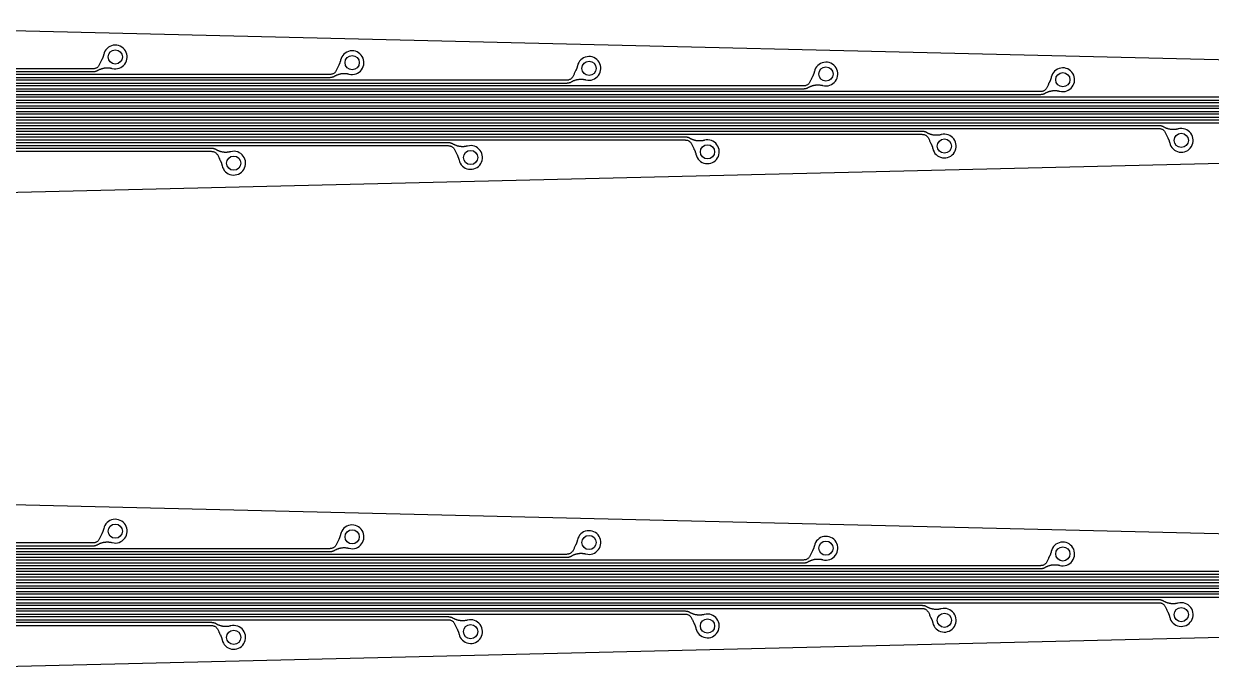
# Model space of a CAD drawing. Header units: millimetres. Extents: x 0 to 17.1, y 0 to 7.7.
# Drawn here: x 15.224 to 16.477, y 2.981 to 3.669 of the extents above; entities that cross this region are included whole.
import ezdxf

# ---------------------------------------------------------------- set-up
doc = ezdxf.new("R2010")
doc.units = ezdxf.units.MM
doc.header["$MEASUREMENT"] = 0
doc.layers.add('Insulation', color=112, linetype='Continuous')
doc.layers.add('Metal', color=52, linetype='Continuous')

msp = doc.modelspace()

# ---------------------------------------------------------------- linework, layer by layer
at = {"layer": 'Insulation'}
for points in [[(14.779, 3.481), (17.1018, 3.5368), (17.14, 3.575), (17.0987, 3.6163), (14.904, 3.669)], [(14.779, 2.981), (17.1018, 3.0368), (17.14, 3.075), (17.0987, 3.1163), (14.904, 3.169)]]:
    msp.add_lwpolyline(points, dxfattribs=at)
for centre in [(15.3205, 3.634), (15.5704, 3.628), (15.8204, 3.622), (16.0703, 3.616), (16.3202, 3.61), (16.1953, 3.54), (16.4452, 3.546), (15.6954, 3.528), (15.9453, 3.534), (15.4455, 3.522), (15.3205, 3.134), (15.5704, 3.128), (15.8204, 3.122), (16.0703, 3.116), (16.3202, 3.11), (16.1953, 3.04), (16.4452, 3.046), (15.6954, 3.028), (15.9453, 3.034), (15.4455, 3.022)]:
    msp.add_circle(centre, 0.0075, dxfattribs=at)
at = {"layer": 'Metal'}
for points in [[(14.887, 3.6185), (15.2955, 3.6185), (15.2959, 3.6185), (15.2963, 3.6185), (15.2967, 3.6185), (15.2971, 3.6185), (15.2975, 3.6185), (15.2979, 3.6186), (15.2983, 3.6186), (15.2987, 3.6186), (15.299, 3.6187), (15.2994, 3.6188), (15.2998, 3.6189), (15.3001, 3.619), (15.3005, 3.6191), (15.3008, 3.6192), (15.3012, 3.6194), (15.3015, 3.6195), (15.3018, 3.6197), (15.3022, 3.62), (15.3026, 3.6202), (15.303, 3.6204), (15.3034, 3.6206), (15.3038, 3.6208), (15.3043, 3.621), (15.3047, 3.6212), (15.3051, 3.6213), (15.3055, 3.6215), (15.306, 3.6216), (15.3064, 3.6218), (15.3069, 3.6219), (15.3073, 3.622), (15.3078, 3.6221), (15.3082, 3.6222), (15.3087, 3.6223), (15.3091, 3.6224), (15.3096, 3.6224), (15.31, 3.6225), (15.3105, 3.6225), (15.3109, 3.6226), (15.3114, 3.6226), (15.3118, 3.6226), (15.3123, 3.6226), (15.3128, 3.6226), (15.3132, 3.6226), (15.3137, 3.6225), (15.3141, 3.6225), (15.3146, 3.6224), (15.315, 3.6224), (15.3155, 3.6223), (15.3159, 3.6222), (15.3164, 3.6221), (15.3168, 3.622), (15.3173, 3.6219, 2.500423), (15.3083, 3.6366), (15.3082, 3.6364), (15.3082, 3.6361), (15.3081, 3.6359), (15.308, 3.6356), (15.308, 3.6354), (15.3079, 3.6352), (15.3078, 3.6349), (15.3078, 3.6347), (15.3077, 3.6345), (15.3076, 3.6342), (15.3075, 3.634), (15.3074, 3.6337), (15.3073, 3.6335), (15.3073, 3.6333), (15.3072, 3.6331), (15.3071, 3.6328), (15.307, 3.6326), (15.3069, 3.6324), (15.3067, 3.6321), (15.3066, 3.6319), (15.3065, 3.6317), (15.3064, 3.6315), (15.3063, 3.6313), (15.3059, 3.6306), (15.3056, 3.6299), (15.3053, 3.6292), (15.305, 3.6284), (15.3047, 3.6277), (15.3043, 3.627), (15.304, 3.6263), (15.3036, 3.6256), (15.3033, 3.625), (15.3029, 3.6244), (15.3025, 3.6239), (15.302, 3.6234), (15.3016, 3.623), (15.3011, 3.6226), (15.3005, 3.6223), (15.3, 3.6221), (15.2994, 3.6219), (15.2988, 3.6217), (15.2982, 3.6216), (15.2975, 3.6216), (15.2969, 3.6215), (15.2962, 3.6215), (15.2955, 3.6215), (14.887, 3.6215)], [(14.887, 3.6125), (15.5454, 3.6125), (15.5458, 3.6125), (15.5462, 3.6125), (15.5466, 3.6125), (15.547, 3.6125), (15.5474, 3.6125), (15.5478, 3.6126), (15.5482, 3.6126), (15.5486, 3.6126), (15.549, 3.6127), (15.5493, 3.6128), (15.5497, 3.6129), (15.5501, 3.613), (15.5504, 3.6131), (15.5507, 3.6132), (15.5511, 3.6134), (15.5514, 3.6135), (15.5517, 3.6137), (15.5521, 3.614), (15.5525, 3.6142), (15.5529, 3.6144), (15.5534, 3.6146), (15.5538, 3.6148), (15.5542, 3.615), (15.5546, 3.6152), (15.555, 3.6153), (15.5555, 3.6155), (15.5559, 3.6156), (15.5563, 3.6158), (15.5568, 3.6159), (15.5572, 3.616), (15.5577, 3.6161), (15.5581, 3.6162), (15.5586, 3.6163), (15.559, 3.6164), (15.5595, 3.6164), (15.5599, 3.6165), (15.5604, 3.6165), (15.5609, 3.6166), (15.5613, 3.6166), (15.5618, 3.6166), (15.5622, 3.6166), (15.5627, 3.6166), (15.5631, 3.6166), (15.5636, 3.6165), (15.5641, 3.6165), (15.5645, 3.6164), (15.565, 3.6164), (15.5654, 3.6163), (15.5659, 3.6162), (15.5663, 3.6161), (15.5668, 3.616), (15.5672, 3.6159, 2.500423), (15.5582, 3.6306), (15.5582, 3.6304), (15.5581, 3.6301), (15.558, 3.6299), (15.558, 3.6296), (15.5579, 3.6294), (15.5578, 3.6292), (15.5578, 3.6289), (15.5577, 3.6287), (15.5576, 3.6285), (15.5575, 3.6282), (15.5575, 3.628), (15.5574, 3.6277), (15.5573, 3.6275), (15.5572, 3.6273), (15.5571, 3.6271), (15.557, 3.6268), (15.5569, 3.6266), (15.5568, 3.6264), (15.5567, 3.6261), (15.5566, 3.6259), (15.5565, 3.6257), (15.5563, 3.6255), (15.5562, 3.6253), (15.5559, 3.6246), (15.5555, 3.6239), (15.5552, 3.6232), (15.5549, 3.6224), (15.5546, 3.6217), (15.5543, 3.621), (15.5539, 3.6203), (15.5536, 3.6196), (15.5532, 3.619), (15.5528, 3.6184), (15.5524, 3.6179), (15.552, 3.6174), (15.5515, 3.617), (15.551, 3.6166), (15.5505, 3.6163), (15.5499, 3.6161), (15.5493, 3.6159), (15.5487, 3.6157), (15.5481, 3.6156), (15.5474, 3.6156), (15.5468, 3.6155), (15.5461, 3.6155), (15.5454, 3.6155), (14.887, 3.6155)], [(14.887, 3.6065), (15.7954, 3.6065), (15.7958, 3.6065), (15.7962, 3.6065), (15.7966, 3.6065), (15.797, 3.6065), (15.7974, 3.6065), (15.7977, 3.6066), (15.7981, 3.6066), (15.7985, 3.6066), (15.7989, 3.6067), (15.7993, 3.6068), (15.7996, 3.6069), (15.8, 3.607), (15.8003, 3.6071), (15.8007, 3.6072), (15.801, 3.6074), (15.8013, 3.6075), (15.8017, 3.6077), (15.8021, 3.608), (15.8025, 3.6082), (15.8029, 3.6084), (15.8033, 3.6086), (15.8037, 3.6088), (15.8041, 3.609), (15.8045, 3.6092), (15.805, 3.6093), (15.8054, 3.6095), (15.8058, 3.6096), (15.8063, 3.6098), (15.8067, 3.6099), (15.8072, 3.61), (15.8076, 3.6101), (15.8081, 3.6102), (15.8085, 3.6103), (15.809, 3.6104), (15.8094, 3.6104), (15.8099, 3.6105), (15.8103, 3.6105), (15.8108, 3.6106), (15.8112, 3.6106), (15.8117, 3.6106), (15.8122, 3.6106), (15.8126, 3.6106), (15.8131, 3.6106), (15.8135, 3.6105), (15.814, 3.6105), (15.8144, 3.6104), (15.8149, 3.6104), (15.8154, 3.6103), (15.8158, 3.6102), (15.8163, 3.6101), (15.8167, 3.61), (15.8171, 3.6099, 2.500423), (15.8081, 3.6246), (15.8081, 3.6244), (15.808, 3.6241), (15.808, 3.6239), (15.8079, 3.6236), (15.8078, 3.6234), (15.8078, 3.6232), (15.8077, 3.6229), (15.8076, 3.6227), (15.8075, 3.6225), (15.8075, 3.6222), (15.8074, 3.622), (15.8073, 3.6217), (15.8072, 3.6215), (15.8071, 3.6213), (15.807, 3.6211), (15.8069, 3.6208), (15.8068, 3.6206), (15.8067, 3.6204), (15.8066, 3.6201), (15.8065, 3.6199), (15.8064, 3.6197), (15.8063, 3.6195), (15.8061, 3.6193), (15.8058, 3.6186), (15.8055, 3.6179), (15.8051, 3.6172), (15.8048, 3.6164), (15.8045, 3.6157), (15.8042, 3.615), (15.8039, 3.6143), (15.8035, 3.6136), (15.8031, 3.613), (15.8027, 3.6124), (15.8023, 3.6119), (15.8019, 3.6114), (15.8014, 3.611), (15.8009, 3.6106), (15.8004, 3.6103), (15.7998, 3.6101), (15.7992, 3.6099), (15.7986, 3.6097), (15.798, 3.6096), (15.7974, 3.6096), (15.7967, 3.6095), (15.796, 3.6095), (15.7954, 3.6095), (14.887, 3.6095)], [(14.887, 3.6005), (16.0453, 3.6005), (16.0457, 3.6005), (16.0461, 3.6005), (16.0465, 3.6005), (16.0469, 3.6005), (16.0473, 3.6005), (16.0477, 3.6006), (16.0481, 3.6006), (16.0484, 3.6006), (16.0488, 3.6007), (16.0492, 3.6008), (16.0496, 3.6009), (16.0499, 3.601), (16.0503, 3.6011), (16.0506, 3.6012), (16.0509, 3.6014), (16.0513, 3.6015), (16.0516, 3.6017), (16.052, 3.602), (16.0524, 3.6022), (16.0528, 3.6024), (16.0532, 3.6026), (16.0536, 3.6028), (16.054, 3.603), (16.0545, 3.6032), (16.0549, 3.6033), (16.0553, 3.6035), (16.0558, 3.6036), (16.0562, 3.6038), (16.0566, 3.6039), (16.0571, 3.604), (16.0575, 3.6041), (16.058, 3.6042), (16.0584, 3.6043), (16.0589, 3.6044), (16.0593, 3.6044), (16.0598, 3.6045), (16.0603, 3.6045), (16.0607, 3.6046), (16.0612, 3.6046), (16.0616, 3.6046), (16.0621, 3.6046), (16.0625, 3.6046), (16.063, 3.6046), (16.0635, 3.6045), (16.0639, 3.6045), (16.0644, 3.6044), (16.0648, 3.6044), (16.0653, 3.6043), (16.0657, 3.6042), (16.0662, 3.6041), (16.0666, 3.604), (16.0671, 3.6039, 2.500423), (16.0581, 3.6186), (16.058, 3.6184), (16.058, 3.6181), (16.0579, 3.6179), (16.0578, 3.6176), (16.0578, 3.6174), (16.0577, 3.6172), (16.0576, 3.6169), (16.0576, 3.6167), (16.0575, 3.6165), (16.0574, 3.6162), (16.0573, 3.616), (16.0572, 3.6157), (16.0571, 3.6155), (16.057, 3.6153), (16.0569, 3.6151), (16.0568, 3.6148), (16.0567, 3.6146), (16.0566, 3.6144), (16.0565, 3.6141), (16.0564, 3.6139), (16.0563, 3.6137), (16.0562, 3.6135), (16.0561, 3.6133), (16.0557, 3.6126), (16.0554, 3.6119), (16.0551, 3.6112), (16.0548, 3.6104), (16.0544, 3.6097), (16.0541, 3.609), (16.0538, 3.6083), (16.0534, 3.6076), (16.0531, 3.607), (16.0527, 3.6064), (16.0523, 3.6059), (16.0518, 3.6054), (16.0513, 3.605), (16.0508, 3.6046), (16.0503, 3.6043), (16.0498, 3.6041), (16.0492, 3.6039), (16.0486, 3.6037), (16.0479, 3.6036), (16.0473, 3.6036), (16.0466, 3.6035), (16.046, 3.6035), (16.0453, 3.6035), (14.887, 3.6035)], [(14.887, 3.5945), (16.2952, 3.5945), (16.2956, 3.5945), (16.296, 3.5945), (16.2964, 3.5945), (16.2968, 3.5945), (16.2972, 3.5945), (16.2976, 3.5946), (16.298, 3.5946), (16.2984, 3.5946), (16.2987, 3.5947), (16.2991, 3.5948), (16.2995, 3.5949), (16.2998, 3.595), (16.3002, 3.5951), (16.3005, 3.5952), (16.3009, 3.5954), (16.3012, 3.5955), (16.3015, 3.5957), (16.3019, 3.596), (16.3023, 3.5962), (16.3027, 3.5964), (16.3031, 3.5966), (16.3036, 3.5968), (16.304, 3.597), (16.3044, 3.5972), (16.3048, 3.5973), (16.3053, 3.5975), (16.3057, 3.5976), (16.3061, 3.5978), (16.3066, 3.5979), (16.307, 3.598), (16.3075, 3.5981), (16.3079, 3.5982), (16.3084, 3.5983), (16.3088, 3.5984), (16.3093, 3.5984), (16.3097, 3.5985), (16.3102, 3.5985), (16.3106, 3.5986), (16.3111, 3.5986), (16.3116, 3.5986), (16.312, 3.5986), (16.3125, 3.5986), (16.3129, 3.5986), (16.3134, 3.5985), (16.3138, 3.5985), (16.3143, 3.5984), (16.3148, 3.5984), (16.3152, 3.5983), (16.3157, 3.5982), (16.3161, 3.5981), (16.3166, 3.598), (16.317, 3.5979, 2.500423), (16.308, 3.6126), (16.3079, 3.6124), (16.3079, 3.6121), (16.3078, 3.6119), (16.3078, 3.6116), (16.3077, 3.6114), (16.3076, 3.6112), (16.3076, 3.6109), (16.3075, 3.6107), (16.3074, 3.6105), (16.3073, 3.6102), (16.3072, 3.61), (16.3071, 3.6097), (16.3071, 3.6095), (16.307, 3.6093), (16.3069, 3.6091), (16.3068, 3.6088), (16.3067, 3.6086), (16.3066, 3.6084), (16.3065, 3.6081), (16.3064, 3.6079), (16.3062, 3.6077), (16.3061, 3.6075), (16.306, 3.6073), (16.3057, 3.6066), (16.3053, 3.6059), (16.305, 3.6052), (16.3047, 3.6044), (16.3044, 3.6037), (16.304, 3.603), (16.3037, 3.6023), (16.3034, 3.6016), (16.303, 3.601), (16.3026, 3.6004), (16.3022, 3.5999), (16.3017, 3.5994), (16.3013, 3.599), (16.3008, 3.5986), (16.3002, 3.5983), (16.2997, 3.5981), (16.2991, 3.5979), (16.2985, 3.5977), (16.2979, 3.5976), (16.2972, 3.5976), (16.2966, 3.5975), (16.2959, 3.5975), (16.2952, 3.5975), (14.887, 3.5975)], [(14.887, 3.5585), (16.4202, 3.5585), (16.4209, 3.5585), (16.4215, 3.5585), (16.4222, 3.5584), (16.4228, 3.5584), (16.4235, 3.5583), (16.4241, 3.5581), (16.4246, 3.5579), (16.4252, 3.5577), (16.4257, 3.5574), (16.4262, 3.557), (16.4267, 3.5566), (16.4271, 3.5561), (16.4276, 3.5556), (16.428, 3.555), (16.4283, 3.5544), (16.4287, 3.5537), (16.429, 3.553), (16.4293, 3.5523), (16.4296, 3.5516), (16.43, 3.5508), (16.4303, 3.5501), (16.4306, 3.5494), (16.431, 3.5487), (16.4311, 3.5485), (16.4312, 3.5483), (16.4313, 3.5481), (16.4314, 3.5479), (16.4315, 3.5476), (16.4316, 3.5474), (16.4317, 3.5472), (16.4318, 3.5469), (16.4319, 3.5467), (16.432, 3.5465), (16.4321, 3.5463), (16.4322, 3.546), (16.4323, 3.5458), (16.4324, 3.5455), (16.4324, 3.5453), (16.4325, 3.5451), (16.4326, 3.5448), (16.4327, 3.5446), (16.4327, 3.5444), (16.4328, 3.5441), (16.4328, 3.5439), (16.4329, 3.5436), (16.433, 3.5434, 2.500423), (16.442, 3.5581), (16.4415, 3.558), (16.4411, 3.5579), (16.4406, 3.5578), (16.4402, 3.5577), (16.4397, 3.5576), (16.4393, 3.5576), (16.4388, 3.5575), (16.4383, 3.5575), (16.4379, 3.5574), (16.4374, 3.5574), (16.437, 3.5574), (16.4365, 3.5574), (16.436, 3.5574), (16.4356, 3.5574), (16.4351, 3.5575), (16.4347, 3.5575), (16.4342, 3.5576), (16.4338, 3.5576), (16.4333, 3.5577), (16.4329, 3.5578), (16.4324, 3.5579), (16.432, 3.558), (16.4315, 3.5581), (16.4311, 3.5582), (16.4306, 3.5584), (16.4302, 3.5585), (16.4298, 3.5587), (16.4294, 3.5589), (16.4289, 3.559), (16.4285, 3.5592), (16.4281, 3.5594), (16.4277, 3.5596), (16.4273, 3.5598), (16.4269, 3.56), (16.4265, 3.5603), (16.4262, 3.5605), (16.4258, 3.5606), (16.4255, 3.5608), (16.4252, 3.5609), (16.4248, 3.561), (16.4244, 3.5611), (16.4241, 3.5612), (16.4237, 3.5613), (16.4233, 3.5614), (16.423, 3.5614), (16.4226, 3.5614), (16.4222, 3.5615), (16.4218, 3.5615), (16.4214, 3.5615), (16.421, 3.5615), (16.4206, 3.5615), (16.4202, 3.5615), (14.887, 3.5615)], [(14.887, 3.5525), (16.1703, 3.5525), (16.1709, 3.5525), (16.1716, 3.5525), (16.1723, 3.5524), (16.1729, 3.5524), (16.1735, 3.5523), (16.1741, 3.5521), (16.1747, 3.5519), (16.1753, 3.5517), (16.1758, 3.5514), (16.1763, 3.551), (16.1768, 3.5506), (16.1772, 3.5501), (16.1776, 3.5496), (16.178, 3.549), (16.1784, 3.5484), (16.1787, 3.5477), (16.1791, 3.547), (16.1794, 3.5463), (16.1797, 3.5456), (16.18, 3.5448), (16.1804, 3.5441), (16.1807, 3.5434), (16.181, 3.5427), (16.1812, 3.5425), (16.1813, 3.5423), (16.1814, 3.5421), (16.1815, 3.5419), (16.1816, 3.5416), (16.1817, 3.5414), (16.1818, 3.5412), (16.1819, 3.5409), (16.182, 3.5407), (16.1821, 3.5405), (16.1822, 3.5403), (16.1823, 3.54), (16.1824, 3.5398), (16.1824, 3.5395), (16.1825, 3.5393), (16.1826, 3.5391), (16.1827, 3.5388), (16.1827, 3.5386), (16.1828, 3.5384), (16.1829, 3.5381), (16.1829, 3.5379), (16.183, 3.5376), (16.183, 3.5374, 2.500423), (16.192, 3.5521), (16.1916, 3.552), (16.1911, 3.5519), (16.1907, 3.5518), (16.1902, 3.5517), (16.1898, 3.5516), (16.1893, 3.5516), (16.1889, 3.5515), (16.1884, 3.5515), (16.188, 3.5514), (16.1875, 3.5514), (16.187, 3.5514), (16.1866, 3.5514), (16.1861, 3.5514), (16.1857, 3.5514), (16.1852, 3.5515), (16.1847, 3.5515), (16.1843, 3.5516), (16.1838, 3.5516), (16.1834, 3.5517), (16.1829, 3.5518), (16.1825, 3.5519), (16.182, 3.552), (16.1816, 3.5521), (16.1812, 3.5522), (16.1807, 3.5524), (16.1803, 3.5525), (16.1799, 3.5527), (16.1794, 3.5529), (16.179, 3.553), (16.1786, 3.5532), (16.1782, 3.5534), (16.1778, 3.5536), (16.1774, 3.5538), (16.177, 3.554), (16.1766, 3.5543), (16.1762, 3.5545), (16.1759, 3.5546), (16.1756, 3.5548), (16.1752, 3.5549), (16.1749, 3.555), (16.1745, 3.5551), (16.1742, 3.5552), (16.1738, 3.5553), (16.1734, 3.5554), (16.173, 3.5554), (16.1726, 3.5554), (16.1722, 3.5555), (16.1719, 3.5555), (16.1715, 3.5555), (16.1711, 3.5555), (16.1707, 3.5555), (16.1703, 3.5555), (14.887, 3.5555)], [(14.887, 3.5465), (15.9203, 3.5465), (15.921, 3.5465), (15.9217, 3.5465), (15.9223, 3.5464), (15.923, 3.5464), (15.9236, 3.5463), (15.9242, 3.5461), (15.9248, 3.5459), (15.9253, 3.5457), (15.9259, 3.5454), (15.9264, 3.545), (15.9268, 3.5446), (15.9273, 3.5441), (15.9277, 3.5436), (15.9281, 3.543), (15.9285, 3.5424), (15.9288, 3.5417), (15.9292, 3.541), (15.9295, 3.5403), (15.9298, 3.5396), (15.9301, 3.5388), (15.9304, 3.5381), (15.9308, 3.5374), (15.9311, 3.5367), (15.9312, 3.5365), (15.9313, 3.5363), (15.9315, 3.5361), (15.9316, 3.5359), (15.9317, 3.5356), (15.9318, 3.5354), (15.9319, 3.5352), (15.932, 3.5349), (15.9321, 3.5347), (15.9322, 3.5345), (15.9323, 3.5343), (15.9323, 3.534), (15.9324, 3.5338), (15.9325, 3.5335), (15.9326, 3.5333), (15.9327, 3.5331), (15.9327, 3.5328), (15.9328, 3.5326), (15.9329, 3.5324), (15.9329, 3.5321), (15.933, 3.5319), (15.933, 3.5316), (15.9331, 3.5314, 2.500423), (15.9421, 3.5461), (15.9417, 3.546), (15.9412, 3.5459), (15.9408, 3.5458), (15.9403, 3.5457), (15.9399, 3.5456), (15.9394, 3.5456), (15.9389, 3.5455), (15.9385, 3.5455), (15.938, 3.5454), (15.9376, 3.5454), (15.9371, 3.5454), (15.9367, 3.5454), (15.9362, 3.5454), (15.9357, 3.5454), (15.9353, 3.5455), (15.9348, 3.5455), (15.9344, 3.5456), (15.9339, 3.5456), (15.9335, 3.5457), (15.933, 3.5458), (15.9326, 3.5459), (15.9321, 3.546), (15.9317, 3.5461), (15.9312, 3.5462), (15.9308, 3.5464), (15.9304, 3.5465), (15.9299, 3.5467), (15.9295, 3.5469), (15.9291, 3.547), (15.9287, 3.5472), (15.9282, 3.5474), (15.9278, 3.5476), (15.9274, 3.5478), (15.927, 3.548), (15.9266, 3.5483), (15.9263, 3.5485), (15.926, 3.5486), (15.9256, 3.5488), (15.9253, 3.5489), (15.9249, 3.549), (15.9246, 3.5491), (15.9242, 3.5492), (15.9239, 3.5493), (15.9235, 3.5494), (15.9231, 3.5494), (15.9227, 3.5494), (15.9223, 3.5495), (15.9219, 3.5495), (15.9215, 3.5495), (15.9211, 3.5495), (15.9207, 3.5495), (15.9203, 3.5495), (14.887, 3.5495)], [(14.887, 3.5405), (15.6704, 3.5405), (15.6711, 3.5405), (15.6717, 3.5405), (15.6724, 3.5404), (15.6731, 3.5404), (15.6737, 3.5403), (15.6743, 3.5401), (15.6749, 3.5399), (15.6754, 3.5397), (15.6759, 3.5394), (15.6764, 3.539), (15.6769, 3.5386), (15.6774, 3.5381), (15.6778, 3.5376), (15.6782, 3.537), (15.6785, 3.5364), (15.6789, 3.5357), (15.6792, 3.535), (15.6795, 3.5343), (15.6799, 3.5336), (15.6802, 3.5328), (15.6805, 3.5321), (15.6808, 3.5314), (15.6812, 3.5307), (15.6813, 3.5305), (15.6814, 3.5303), (15.6815, 3.5301), (15.6816, 3.5299), (15.6817, 3.5296), (15.6819, 3.5294), (15.682, 3.5292), (15.6821, 3.5289), (15.6821, 3.5287), (15.6822, 3.5285), (15.6823, 3.5283), (15.6824, 3.528), (15.6825, 3.5278), (15.6826, 3.5275), (15.6827, 3.5273), (15.6827, 3.5271), (15.6828, 3.5268), (15.6829, 3.5266), (15.6829, 3.5264), (15.683, 3.5261), (15.6831, 3.5259), (15.6831, 3.5256), (15.6832, 3.5254, 2.500423), (15.6922, 3.5401), (15.6917, 3.54), (15.6913, 3.5399), (15.6908, 3.5398), (15.6904, 3.5397), (15.6899, 3.5396), (15.6895, 3.5396), (15.689, 3.5395), (15.6886, 3.5395), (15.6881, 3.5394), (15.6876, 3.5394), (15.6872, 3.5394), (15.6867, 3.5394), (15.6863, 3.5394), (15.6858, 3.5394), (15.6853, 3.5395), (15.6849, 3.5395), (15.6844, 3.5396), (15.684, 3.5396), (15.6835, 3.5397), (15.6831, 3.5398), (15.6826, 3.5399), (15.6822, 3.54), (15.6817, 3.5401), (15.6813, 3.5402), (15.6809, 3.5404), (15.6804, 3.5405), (15.68, 3.5407), (15.6796, 3.5409), (15.6791, 3.541), (15.6787, 3.5412), (15.6783, 3.5414), (15.6779, 3.5416), (15.6775, 3.5418), (15.6771, 3.542), (15.6767, 3.5423), (15.6764, 3.5425), (15.676, 3.5426), (15.6757, 3.5428), (15.6754, 3.5429), (15.675, 3.543), (15.6747, 3.5431), (15.6743, 3.5432), (15.6739, 3.5433), (15.6735, 3.5434), (15.6732, 3.5434), (15.6728, 3.5434), (15.6724, 3.5435), (15.672, 3.5435), (15.6716, 3.5435), (15.6712, 3.5435), (15.6708, 3.5435), (15.6704, 3.5435), (14.887, 3.5435)], [(14.887, 3.5345), (15.4205, 3.5345), (15.4211, 3.5345), (15.4218, 3.5345), (15.4225, 3.5344), (15.4231, 3.5344), (15.4238, 3.5343), (15.4244, 3.5341), (15.4249, 3.5339), (15.4255, 3.5337), (15.426, 3.5334), (15.4265, 3.533), (15.427, 3.5326), (15.4274, 3.5321), (15.4278, 3.5316), (15.4282, 3.531), (15.4286, 3.5304), (15.429, 3.5297), (15.4293, 3.529), (15.4296, 3.5283), (15.4299, 3.5276), (15.4303, 3.5268), (15.4306, 3.5261), (15.4309, 3.5254), (15.4313, 3.5247), (15.4314, 3.5245), (15.4315, 3.5243), (15.4316, 3.5241), (15.4317, 3.5239), (15.4318, 3.5236), (15.4319, 3.5234), (15.432, 3.5232), (15.4321, 3.5229), (15.4322, 3.5227), (15.4323, 3.5225), (15.4324, 3.5223), (15.4325, 3.522), (15.4326, 3.5218), (15.4327, 3.5215), (15.4327, 3.5213), (15.4328, 3.5211), (15.4329, 3.5208), (15.4329, 3.5206), (15.433, 3.5204), (15.4331, 3.5201), (15.4331, 3.5199), (15.4332, 3.5196), (15.4332, 3.5194, 2.500423), (15.4423, 3.5341), (15.4418, 3.534), (15.4414, 3.5339), (15.4409, 3.5338), (15.4405, 3.5337), (15.44, 3.5336), (15.4395, 3.5336), (15.4391, 3.5335), (15.4386, 3.5335), (15.4382, 3.5334), (15.4377, 3.5334), (15.4373, 3.5334), (15.4368, 3.5334), (15.4363, 3.5334), (15.4359, 3.5334), (15.4354, 3.5335), (15.435, 3.5335), (15.4345, 3.5336), (15.4341, 3.5336), (15.4336, 3.5337), (15.4331, 3.5338), (15.4327, 3.5339), (15.4323, 3.534), (15.4318, 3.5341), (15.4314, 3.5342), (15.4309, 3.5344), (15.4305, 3.5345), (15.4301, 3.5347), (15.4296, 3.5349), (15.4292, 3.535), (15.4288, 3.5352), (15.4284, 3.5354), (15.428, 3.5356), (15.4276, 3.5358), (15.4272, 3.536), (15.4268, 3.5363), (15.4265, 3.5365), (15.4261, 3.5366), (15.4258, 3.5368), (15.4254, 3.5369), (15.4251, 3.537), (15.4247, 3.5371), (15.4244, 3.5372), (15.424, 3.5373), (15.4236, 3.5374), (15.4232, 3.5374), (15.4229, 3.5374), (15.4225, 3.5375), (15.4221, 3.5375), (15.4217, 3.5375), (15.4213, 3.5375), (15.4209, 3.5375), (15.4205, 3.5375), (14.887, 3.5375)], [(14.887, 3.1185), (15.2955, 3.1185), (15.2959, 3.1185), (15.2963, 3.1185), (15.2967, 3.1185), (15.2971, 3.1185), (15.2975, 3.1185), (15.2979, 3.1186), (15.2983, 3.1186), (15.2987, 3.1186), (15.299, 3.1187), (15.2994, 3.1188), (15.2998, 3.1189), (15.3001, 3.119), (15.3005, 3.1191), (15.3008, 3.1192), (15.3012, 3.1194), (15.3015, 3.1195), (15.3018, 3.1197), (15.3022, 3.12), (15.3026, 3.1202), (15.303, 3.1204), (15.3034, 3.1206), (15.3038, 3.1208), (15.3043, 3.121), (15.3047, 3.1212), (15.3051, 3.1213), (15.3055, 3.1215), (15.306, 3.1216), (15.3064, 3.1218), (15.3069, 3.1219), (15.3073, 3.122), (15.3078, 3.1221), (15.3082, 3.1222), (15.3087, 3.1223), (15.3091, 3.1224), (15.3096, 3.1224), (15.31, 3.1225), (15.3105, 3.1225), (15.3109, 3.1226), (15.3114, 3.1226), (15.3118, 3.1226), (15.3123, 3.1226), (15.3128, 3.1226), (15.3132, 3.1226), (15.3137, 3.1225), (15.3141, 3.1225), (15.3146, 3.1224), (15.315, 3.1224), (15.3155, 3.1223), (15.3159, 3.1222), (15.3164, 3.1221), (15.3168, 3.122), (15.3173, 3.1219, 2.500423), (15.3083, 3.1366), (15.3082, 3.1364), (15.3082, 3.1361), (15.3081, 3.1359), (15.308, 3.1356), (15.308, 3.1354), (15.3079, 3.1352), (15.3078, 3.1349), (15.3078, 3.1347), (15.3077, 3.1345), (15.3076, 3.1342), (15.3075, 3.134), (15.3074, 3.1337), (15.3073, 3.1335), (15.3073, 3.1333), (15.3072, 3.1331), (15.3071, 3.1328), (15.307, 3.1326), (15.3069, 3.1324), (15.3067, 3.1321), (15.3066, 3.1319), (15.3065, 3.1317), (15.3064, 3.1315), (15.3063, 3.1313), (15.3059, 3.1306), (15.3056, 3.1299), (15.3053, 3.1292), (15.305, 3.1284), (15.3047, 3.1277), (15.3043, 3.127), (15.304, 3.1263), (15.3036, 3.1256), (15.3033, 3.125), (15.3029, 3.1244), (15.3025, 3.1239), (15.302, 3.1234), (15.3016, 3.123), (15.3011, 3.1226), (15.3005, 3.1223), (15.3, 3.1221), (15.2994, 3.1219), (15.2988, 3.1217), (15.2982, 3.1216), (15.2975, 3.1216), (15.2969, 3.1215), (15.2962, 3.1215), (15.2955, 3.1215), (14.887, 3.1215)], [(14.887, 3.1125), (15.5454, 3.1125), (15.5458, 3.1125), (15.5462, 3.1125), (15.5466, 3.1125), (15.547, 3.1125), (15.5474, 3.1125), (15.5478, 3.1126), (15.5482, 3.1126), (15.5486, 3.1126), (15.549, 3.1127), (15.5493, 3.1128), (15.5497, 3.1129), (15.5501, 3.113), (15.5504, 3.1131), (15.5507, 3.1132), (15.5511, 3.1134), (15.5514, 3.1135), (15.5517, 3.1137), (15.5521, 3.114), (15.5525, 3.1142), (15.5529, 3.1144), (15.5534, 3.1146), (15.5538, 3.1148), (15.5542, 3.115), (15.5546, 3.1152), (15.555, 3.1153), (15.5555, 3.1155), (15.5559, 3.1156), (15.5563, 3.1158), (15.5568, 3.1159), (15.5572, 3.116), (15.5577, 3.1161), (15.5581, 3.1162), (15.5586, 3.1163), (15.559, 3.1164), (15.5595, 3.1164), (15.5599, 3.1165), (15.5604, 3.1165), (15.5609, 3.1166), (15.5613, 3.1166), (15.5618, 3.1166), (15.5622, 3.1166), (15.5627, 3.1166), (15.5631, 3.1166), (15.5636, 3.1165), (15.5641, 3.1165), (15.5645, 3.1164), (15.565, 3.1164), (15.5654, 3.1163), (15.5659, 3.1162), (15.5663, 3.1161), (15.5668, 3.116), (15.5672, 3.1159, 2.500423), (15.5582, 3.1306), (15.5582, 3.1304), (15.5581, 3.1301), (15.558, 3.1299), (15.558, 3.1296), (15.5579, 3.1294), (15.5578, 3.1292), (15.5578, 3.1289), (15.5577, 3.1287), (15.5576, 3.1285), (15.5575, 3.1282), (15.5575, 3.128), (15.5574, 3.1277), (15.5573, 3.1275), (15.5572, 3.1273), (15.5571, 3.1271), (15.557, 3.1268), (15.5569, 3.1266), (15.5568, 3.1264), (15.5567, 3.1261), (15.5566, 3.1259), (15.5565, 3.1257), (15.5563, 3.1255), (15.5562, 3.1253), (15.5559, 3.1246), (15.5555, 3.1239), (15.5552, 3.1232), (15.5549, 3.1224), (15.5546, 3.1217), (15.5543, 3.121), (15.5539, 3.1203), (15.5536, 3.1196), (15.5532, 3.119), (15.5528, 3.1184), (15.5524, 3.1179), (15.552, 3.1174), (15.5515, 3.117), (15.551, 3.1166), (15.5505, 3.1163), (15.5499, 3.1161), (15.5493, 3.1159), (15.5487, 3.1157), (15.5481, 3.1156), (15.5474, 3.1156), (15.5468, 3.1155), (15.5461, 3.1155), (15.5454, 3.1155), (14.887, 3.1155)], [(14.887, 3.1065), (15.7954, 3.1065), (15.7958, 3.1065), (15.7962, 3.1065), (15.7966, 3.1065), (15.797, 3.1065), (15.7974, 3.1065), (15.7977, 3.1066), (15.7981, 3.1066), (15.7985, 3.1066), (15.7989, 3.1067), (15.7993, 3.1068), (15.7996, 3.1069), (15.8, 3.107), (15.8003, 3.1071), (15.8007, 3.1072), (15.801, 3.1074), (15.8013, 3.1075), (15.8017, 3.1077), (15.8021, 3.108), (15.8025, 3.1082), (15.8029, 3.1084), (15.8033, 3.1086), (15.8037, 3.1088), (15.8041, 3.109), (15.8045, 3.1092), (15.805, 3.1093), (15.8054, 3.1095), (15.8058, 3.1096), (15.8063, 3.1098), (15.8067, 3.1099), (15.8072, 3.11), (15.8076, 3.1101), (15.8081, 3.1102), (15.8085, 3.1103), (15.809, 3.1104), (15.8094, 3.1104), (15.8099, 3.1105), (15.8103, 3.1105), (15.8108, 3.1106), (15.8112, 3.1106), (15.8117, 3.1106), (15.8122, 3.1106), (15.8126, 3.1106), (15.8131, 3.1106), (15.8135, 3.1105), (15.814, 3.1105), (15.8144, 3.1104), (15.8149, 3.1104), (15.8154, 3.1103), (15.8158, 3.1102), (15.8163, 3.1101), (15.8167, 3.11), (15.8171, 3.1099, 2.500423), (15.8081, 3.1246), (15.8081, 3.1244), (15.808, 3.1241), (15.808, 3.1239), (15.8079, 3.1236), (15.8078, 3.1234), (15.8078, 3.1232), (15.8077, 3.1229), (15.8076, 3.1227), (15.8075, 3.1225), (15.8075, 3.1222), (15.8074, 3.122), (15.8073, 3.1217), (15.8072, 3.1215), (15.8071, 3.1213), (15.807, 3.1211), (15.8069, 3.1208), (15.8068, 3.1206), (15.8067, 3.1204), (15.8066, 3.1201), (15.8065, 3.1199), (15.8064, 3.1197), (15.8063, 3.1195), (15.8061, 3.1193), (15.8058, 3.1186), (15.8055, 3.1179), (15.8051, 3.1172), (15.8048, 3.1164), (15.8045, 3.1157), (15.8042, 3.115), (15.8039, 3.1143), (15.8035, 3.1136), (15.8031, 3.113), (15.8027, 3.1124), (15.8023, 3.1119), (15.8019, 3.1114), (15.8014, 3.111), (15.8009, 3.1106), (15.8004, 3.1103), (15.7998, 3.1101), (15.7992, 3.1099), (15.7986, 3.1097), (15.798, 3.1096), (15.7974, 3.1096), (15.7967, 3.1095), (15.796, 3.1095), (15.7954, 3.1095), (14.887, 3.1095)], [(14.887, 3.1005), (16.0453, 3.1005), (16.0457, 3.1005), (16.0461, 3.1005), (16.0465, 3.1005), (16.0469, 3.1005), (16.0473, 3.1005), (16.0477, 3.1006), (16.0481, 3.1006), (16.0484, 3.1006), (16.0488, 3.1007), (16.0492, 3.1008), (16.0496, 3.1009), (16.0499, 3.101), (16.0503, 3.1011), (16.0506, 3.1012), (16.0509, 3.1014), (16.0513, 3.1015), (16.0516, 3.1017), (16.052, 3.102), (16.0524, 3.1022), (16.0528, 3.1024), (16.0532, 3.1026), (16.0536, 3.1028), (16.054, 3.103), (16.0545, 3.1032), (16.0549, 3.1033), (16.0553, 3.1035), (16.0558, 3.1036), (16.0562, 3.1038), (16.0566, 3.1039), (16.0571, 3.104), (16.0575, 3.1041), (16.058, 3.1042), (16.0584, 3.1043), (16.0589, 3.1044), (16.0593, 3.1044), (16.0598, 3.1045), (16.0603, 3.1045), (16.0607, 3.1046), (16.0612, 3.1046), (16.0616, 3.1046), (16.0621, 3.1046), (16.0625, 3.1046), (16.063, 3.1046), (16.0635, 3.1045), (16.0639, 3.1045), (16.0644, 3.1044), (16.0648, 3.1044), (16.0653, 3.1043), (16.0657, 3.1042), (16.0662, 3.1041), (16.0666, 3.104), (16.0671, 3.1039, 2.500423), (16.0581, 3.1186), (16.058, 3.1184), (16.058, 3.1181), (16.0579, 3.1179), (16.0578, 3.1176), (16.0578, 3.1174), (16.0577, 3.1172), (16.0576, 3.1169), (16.0576, 3.1167), (16.0575, 3.1165), (16.0574, 3.1162), (16.0573, 3.116), (16.0572, 3.1157), (16.0571, 3.1155), (16.057, 3.1153), (16.0569, 3.1151), (16.0568, 3.1148), (16.0567, 3.1146), (16.0566, 3.1144), (16.0565, 3.1141), (16.0564, 3.1139), (16.0563, 3.1137), (16.0562, 3.1135), (16.0561, 3.1133), (16.0557, 3.1126), (16.0554, 3.1119), (16.0551, 3.1112), (16.0548, 3.1104), (16.0544, 3.1097), (16.0541, 3.109), (16.0538, 3.1083), (16.0534, 3.1076), (16.0531, 3.107), (16.0527, 3.1064), (16.0523, 3.1059), (16.0518, 3.1054), (16.0513, 3.105), (16.0508, 3.1046), (16.0503, 3.1043), (16.0498, 3.1041), (16.0492, 3.1039), (16.0486, 3.1037), (16.0479, 3.1036), (16.0473, 3.1036), (16.0466, 3.1035), (16.046, 3.1035), (16.0453, 3.1035), (14.887, 3.1035)], [(14.887, 3.0945), (16.2952, 3.0945), (16.2956, 3.0945), (16.296, 3.0945), (16.2964, 3.0945), (16.2968, 3.0945), (16.2972, 3.0945), (16.2976, 3.0946), (16.298, 3.0946), (16.2984, 3.0946), (16.2987, 3.0947), (16.2991, 3.0948), (16.2995, 3.0949), (16.2998, 3.095), (16.3002, 3.0951), (16.3005, 3.0952), (16.3009, 3.0954), (16.3012, 3.0955), (16.3015, 3.0957), (16.3019, 3.096), (16.3023, 3.0962), (16.3027, 3.0964), (16.3031, 3.0966), (16.3036, 3.0968), (16.304, 3.097), (16.3044, 3.0972), (16.3048, 3.0973), (16.3053, 3.0975), (16.3057, 3.0976), (16.3061, 3.0978), (16.3066, 3.0979), (16.307, 3.098), (16.3075, 3.0981), (16.3079, 3.0982), (16.3084, 3.0983), (16.3088, 3.0984), (16.3093, 3.0984), (16.3097, 3.0985), (16.3102, 3.0985), (16.3106, 3.0986), (16.3111, 3.0986), (16.3116, 3.0986), (16.312, 3.0986), (16.3125, 3.0986), (16.3129, 3.0986), (16.3134, 3.0985), (16.3138, 3.0985), (16.3143, 3.0984), (16.3148, 3.0984), (16.3152, 3.0983), (16.3157, 3.0982), (16.3161, 3.0981), (16.3166, 3.098), (16.317, 3.0979, 2.500423), (16.308, 3.1126), (16.3079, 3.1124), (16.3079, 3.1121), (16.3078, 3.1119), (16.3078, 3.1116), (16.3077, 3.1114), (16.3076, 3.1112), (16.3076, 3.1109), (16.3075, 3.1107), (16.3074, 3.1105), (16.3073, 3.1102), (16.3072, 3.11), (16.3071, 3.1097), (16.3071, 3.1095), (16.307, 3.1093), (16.3069, 3.1091), (16.3068, 3.1088), (16.3067, 3.1086), (16.3066, 3.1084), (16.3065, 3.1081), (16.3064, 3.1079), (16.3062, 3.1077), (16.3061, 3.1075), (16.306, 3.1073), (16.3057, 3.1066), (16.3053, 3.1059), (16.305, 3.1052), (16.3047, 3.1044), (16.3044, 3.1037), (16.304, 3.103), (16.3037, 3.1023), (16.3034, 3.1016), (16.303, 3.101), (16.3026, 3.1004), (16.3022, 3.0999), (16.3017, 3.0994), (16.3013, 3.099), (16.3008, 3.0986), (16.3002, 3.0983), (16.2997, 3.0981), (16.2991, 3.0979), (16.2985, 3.0977), (16.2979, 3.0976), (16.2972, 3.0976), (16.2966, 3.0975), (16.2959, 3.0975), (16.2952, 3.0975), (14.887, 3.0975)], [(14.887, 3.0585), (16.4202, 3.0585), (16.4209, 3.0585), (16.4215, 3.0585), (16.4222, 3.0584), (16.4228, 3.0584), (16.4235, 3.0583), (16.4241, 3.0581), (16.4246, 3.0579), (16.4252, 3.0577), (16.4257, 3.0574), (16.4262, 3.057), (16.4267, 3.0566), (16.4271, 3.0561), (16.4276, 3.0556), (16.428, 3.055), (16.4283, 3.0544), (16.4287, 3.0537), (16.429, 3.053), (16.4293, 3.0523), (16.4296, 3.0516), (16.43, 3.0508), (16.4303, 3.0501), (16.4306, 3.0494), (16.431, 3.0487), (16.4311, 3.0485), (16.4312, 3.0483), (16.4313, 3.0481), (16.4314, 3.0479), (16.4315, 3.0476), (16.4316, 3.0474), (16.4317, 3.0472), (16.4318, 3.0469), (16.4319, 3.0467), (16.432, 3.0465), (16.4321, 3.0463), (16.4322, 3.046), (16.4323, 3.0458), (16.4324, 3.0455), (16.4324, 3.0453), (16.4325, 3.0451), (16.4326, 3.0448), (16.4327, 3.0446), (16.4327, 3.0444), (16.4328, 3.0441), (16.4328, 3.0439), (16.4329, 3.0436), (16.433, 3.0434, 2.500423), (16.442, 3.0581), (16.4415, 3.058), (16.4411, 3.0579), (16.4406, 3.0578), (16.4402, 3.0577), (16.4397, 3.0576), (16.4393, 3.0576), (16.4388, 3.0575), (16.4383, 3.0575), (16.4379, 3.0574), (16.4374, 3.0574), (16.437, 3.0574), (16.4365, 3.0574), (16.436, 3.0574), (16.4356, 3.0574), (16.4351, 3.0575), (16.4347, 3.0575), (16.4342, 3.0576), (16.4338, 3.0576), (16.4333, 3.0577), (16.4329, 3.0578), (16.4324, 3.0579), (16.432, 3.058), (16.4315, 3.0581), (16.4311, 3.0582), (16.4306, 3.0584), (16.4302, 3.0585), (16.4298, 3.0587), (16.4294, 3.0589), (16.4289, 3.059), (16.4285, 3.0592), (16.4281, 3.0594), (16.4277, 3.0596), (16.4273, 3.0598), (16.4269, 3.06), (16.4265, 3.0603), (16.4262, 3.0605), (16.4258, 3.0606), (16.4255, 3.0608), (16.4252, 3.0609), (16.4248, 3.061), (16.4244, 3.0611), (16.4241, 3.0612), (16.4237, 3.0613), (16.4233, 3.0614), (16.423, 3.0614), (16.4226, 3.0614), (16.4222, 3.0615), (16.4218, 3.0615), (16.4214, 3.0615), (16.421, 3.0615), (16.4206, 3.0615), (16.4202, 3.0615), (14.887, 3.0615)], [(14.887, 3.0525), (16.1703, 3.0525), (16.1709, 3.0525), (16.1716, 3.0525), (16.1723, 3.0524), (16.1729, 3.0524), (16.1735, 3.0523), (16.1741, 3.0521), (16.1747, 3.0519), (16.1753, 3.0517), (16.1758, 3.0514), (16.1763, 3.051), (16.1768, 3.0506), (16.1772, 3.0501), (16.1776, 3.0496), (16.178, 3.049), (16.1784, 3.0484), (16.1787, 3.0477), (16.1791, 3.047), (16.1794, 3.0463), (16.1797, 3.0456), (16.18, 3.0448), (16.1804, 3.0441), (16.1807, 3.0434), (16.181, 3.0427), (16.1812, 3.0425), (16.1813, 3.0423), (16.1814, 3.0421), (16.1815, 3.0419), (16.1816, 3.0416), (16.1817, 3.0414), (16.1818, 3.0412), (16.1819, 3.0409), (16.182, 3.0407), (16.1821, 3.0405), (16.1822, 3.0403), (16.1823, 3.04), (16.1824, 3.0398), (16.1824, 3.0395), (16.1825, 3.0393), (16.1826, 3.0391), (16.1827, 3.0388), (16.1827, 3.0386), (16.1828, 3.0384), (16.1829, 3.0381), (16.1829, 3.0379), (16.183, 3.0376), (16.183, 3.0374, 2.500423), (16.192, 3.0521), (16.1916, 3.052), (16.1911, 3.0519), (16.1907, 3.0518), (16.1902, 3.0517), (16.1898, 3.0516), (16.1893, 3.0516), (16.1889, 3.0515), (16.1884, 3.0515), (16.188, 3.0514), (16.1875, 3.0514), (16.187, 3.0514), (16.1866, 3.0514), (16.1861, 3.0514), (16.1857, 3.0514), (16.1852, 3.0515), (16.1847, 3.0515), (16.1843, 3.0516), (16.1838, 3.0516), (16.1834, 3.0517), (16.1829, 3.0518), (16.1825, 3.0519), (16.182, 3.052), (16.1816, 3.0521), (16.1812, 3.0522), (16.1807, 3.0524), (16.1803, 3.0525), (16.1799, 3.0527), (16.1794, 3.0529), (16.179, 3.053), (16.1786, 3.0532), (16.1782, 3.0534), (16.1778, 3.0536), (16.1774, 3.0538), (16.177, 3.054), (16.1766, 3.0543), (16.1762, 3.0545), (16.1759, 3.0546), (16.1756, 3.0548), (16.1752, 3.0549), (16.1749, 3.055), (16.1745, 3.0551), (16.1742, 3.0552), (16.1738, 3.0553), (16.1734, 3.0554), (16.173, 3.0554), (16.1726, 3.0554), (16.1722, 3.0555), (16.1719, 3.0555), (16.1715, 3.0555), (16.1711, 3.0555), (16.1707, 3.0555), (16.1703, 3.0555), (14.887, 3.0555)], [(14.887, 3.0465), (15.9203, 3.0465), (15.921, 3.0465), (15.9217, 3.0465), (15.9223, 3.0464), (15.923, 3.0464), (15.9236, 3.0463), (15.9242, 3.0461), (15.9248, 3.0459), (15.9253, 3.0457), (15.9259, 3.0454), (15.9264, 3.045), (15.9268, 3.0446), (15.9273, 3.0441), (15.9277, 3.0436), (15.9281, 3.043), (15.9285, 3.0424), (15.9288, 3.0417), (15.9292, 3.041), (15.9295, 3.0403), (15.9298, 3.0396), (15.9301, 3.0388), (15.9304, 3.0381), (15.9308, 3.0374), (15.9311, 3.0367), (15.9312, 3.0365), (15.9313, 3.0363), (15.9315, 3.0361), (15.9316, 3.0359), (15.9317, 3.0356), (15.9318, 3.0354), (15.9319, 3.0352), (15.932, 3.0349), (15.9321, 3.0347), (15.9322, 3.0345), (15.9323, 3.0343), (15.9323, 3.034), (15.9324, 3.0338), (15.9325, 3.0335), (15.9326, 3.0333), (15.9327, 3.0331), (15.9327, 3.0328), (15.9328, 3.0326), (15.9329, 3.0324), (15.9329, 3.0321), (15.933, 3.0319), (15.933, 3.0316), (15.9331, 3.0314, 2.500423), (15.9421, 3.0461), (15.9417, 3.046), (15.9412, 3.0459), (15.9408, 3.0458), (15.9403, 3.0457), (15.9399, 3.0456), (15.9394, 3.0456), (15.9389, 3.0455), (15.9385, 3.0455), (15.938, 3.0454), (15.9376, 3.0454), (15.9371, 3.0454), (15.9367, 3.0454), (15.9362, 3.0454), (15.9357, 3.0454), (15.9353, 3.0455), (15.9348, 3.0455), (15.9344, 3.0456), (15.9339, 3.0456), (15.9335, 3.0457), (15.933, 3.0458), (15.9326, 3.0459), (15.9321, 3.046), (15.9317, 3.0461), (15.9312, 3.0462), (15.9308, 3.0464), (15.9304, 3.0465), (15.9299, 3.0467), (15.9295, 3.0469), (15.9291, 3.047), (15.9287, 3.0472), (15.9282, 3.0474), (15.9278, 3.0476), (15.9274, 3.0478), (15.927, 3.048), (15.9266, 3.0483), (15.9263, 3.0485), (15.926, 3.0486), (15.9256, 3.0488), (15.9253, 3.0489), (15.9249, 3.049), (15.9246, 3.0491), (15.9242, 3.0492), (15.9239, 3.0493), (15.9235, 3.0494), (15.9231, 3.0494), (15.9227, 3.0494), (15.9223, 3.0495), (15.9219, 3.0495), (15.9215, 3.0495), (15.9211, 3.0495), (15.9207, 3.0495), (15.9203, 3.0495), (14.887, 3.0495)], [(14.887, 3.0405), (15.6704, 3.0405), (15.6711, 3.0405), (15.6717, 3.0405), (15.6724, 3.0404), (15.6731, 3.0404), (15.6737, 3.0403), (15.6743, 3.0401), (15.6749, 3.0399), (15.6754, 3.0397), (15.6759, 3.0394), (15.6764, 3.039), (15.6769, 3.0386), (15.6774, 3.0381), (15.6778, 3.0376), (15.6782, 3.037), (15.6785, 3.0364), (15.6789, 3.0357), (15.6792, 3.035), (15.6795, 3.0343), (15.6799, 3.0336), (15.6802, 3.0328), (15.6805, 3.0321), (15.6808, 3.0314), (15.6812, 3.0307), (15.6813, 3.0305), (15.6814, 3.0303), (15.6815, 3.0301), (15.6816, 3.0299), (15.6817, 3.0296), (15.6819, 3.0294), (15.682, 3.0292), (15.6821, 3.0289), (15.6821, 3.0287), (15.6822, 3.0285), (15.6823, 3.0283), (15.6824, 3.028), (15.6825, 3.0278), (15.6826, 3.0275), (15.6827, 3.0273), (15.6827, 3.0271), (15.6828, 3.0268), (15.6829, 3.0266), (15.6829, 3.0264), (15.683, 3.0261), (15.6831, 3.0259), (15.6831, 3.0256), (15.6832, 3.0254, 2.500423), (15.6922, 3.0401), (15.6917, 3.04), (15.6913, 3.0399), (15.6908, 3.0398), (15.6904, 3.0397), (15.6899, 3.0396), (15.6895, 3.0396), (15.689, 3.0395), (15.6886, 3.0395), (15.6881, 3.0394), (15.6876, 3.0394), (15.6872, 3.0394), (15.6867, 3.0394), (15.6863, 3.0394), (15.6858, 3.0394), (15.6853, 3.0395), (15.6849, 3.0395), (15.6844, 3.0396), (15.684, 3.0396), (15.6835, 3.0397), (15.6831, 3.0398), (15.6826, 3.0399), (15.6822, 3.04), (15.6817, 3.0401), (15.6813, 3.0402), (15.6809, 3.0404), (15.6804, 3.0405), (15.68, 3.0407), (15.6796, 3.0409), (15.6791, 3.041), (15.6787, 3.0412), (15.6783, 3.0414), (15.6779, 3.0416), (15.6775, 3.0418), (15.6771, 3.042), (15.6767, 3.0423), (15.6764, 3.0425), (15.676, 3.0426), (15.6757, 3.0428), (15.6754, 3.0429), (15.675, 3.043), (15.6747, 3.0431), (15.6743, 3.0432), (15.6739, 3.0433), (15.6735, 3.0434), (15.6732, 3.0434), (15.6728, 3.0434), (15.6724, 3.0435), (15.672, 3.0435), (15.6716, 3.0435), (15.6712, 3.0435), (15.6708, 3.0435), (15.6704, 3.0435), (14.887, 3.0435)], [(14.887, 3.0345), (15.4205, 3.0345), (15.4211, 3.0345), (15.4218, 3.0345), (15.4225, 3.0344), (15.4231, 3.0344), (15.4238, 3.0343), (15.4244, 3.0341), (15.4249, 3.0339), (15.4255, 3.0337), (15.426, 3.0334), (15.4265, 3.033), (15.427, 3.0326), (15.4274, 3.0321), (15.4278, 3.0316), (15.4282, 3.031), (15.4286, 3.0304), (15.429, 3.0297), (15.4293, 3.029), (15.4296, 3.0283), (15.4299, 3.0276), (15.4303, 3.0268), (15.4306, 3.0261), (15.4309, 3.0254), (15.4313, 3.0247), (15.4314, 3.0245), (15.4315, 3.0243), (15.4316, 3.0241), (15.4317, 3.0239), (15.4318, 3.0236), (15.4319, 3.0234), (15.432, 3.0232), (15.4321, 3.0229), (15.4322, 3.0227), (15.4323, 3.0225), (15.4324, 3.0223), (15.4325, 3.022), (15.4326, 3.0218), (15.4327, 3.0215), (15.4327, 3.0213), (15.4328, 3.0211), (15.4329, 3.0208), (15.4329, 3.0206), (15.433, 3.0204), (15.4331, 3.0201), (15.4331, 3.0199), (15.4332, 3.0196), (15.4332, 3.0194, 2.500423), (15.4423, 3.0341), (15.4418, 3.034), (15.4414, 3.0339), (15.4409, 3.0338), (15.4405, 3.0337), (15.44, 3.0336), (15.4395, 3.0336), (15.4391, 3.0335), (15.4386, 3.0335), (15.4382, 3.0334), (15.4377, 3.0334), (15.4373, 3.0334), (15.4368, 3.0334), (15.4363, 3.0334), (15.4359, 3.0334), (15.4354, 3.0335), (15.435, 3.0335), (15.4345, 3.0336), (15.4341, 3.0336), (15.4336, 3.0337), (15.4331, 3.0338), (15.4327, 3.0339), (15.4323, 3.034), (15.4318, 3.0341), (15.4314, 3.0342), (15.4309, 3.0344), (15.4305, 3.0345), (15.4301, 3.0347), (15.4296, 3.0349), (15.4292, 3.035), (15.4288, 3.0352), (15.4284, 3.0354), (15.428, 3.0356), (15.4276, 3.0358), (15.4272, 3.036), (15.4268, 3.0363), (15.4265, 3.0365), (15.4261, 3.0366), (15.4258, 3.0368), (15.4254, 3.0369), (15.4251, 3.037), (15.4247, 3.0371), (15.4244, 3.0372), (15.424, 3.0373), (15.4236, 3.0374), (15.4232, 3.0374), (15.4229, 3.0374), (15.4225, 3.0375), (15.4221, 3.0375), (15.4217, 3.0375), (15.4213, 3.0375), (15.4209, 3.0375), (15.4205, 3.0375), (14.887, 3.0375)]]:
    msp.add_lwpolyline(points, format="xyb", dxfattribs=at)
for points in [[(16.5451, 3.5915), (14.887, 3.5915)], [(14.887, 3.5885), (16.5451, 3.5885)], [(16.7951, 3.5855), (14.887, 3.5855)], [(14.887, 3.5825), (16.7951, 3.5825)], [(17.045, 3.5795), (14.887, 3.5795)], [(14.887, 3.5765), (17.045, 3.5765)], [(16.92, 3.5735), (14.887, 3.5735)], [(14.887, 3.5705), (16.92, 3.5705)], [(16.6701, 3.5675), (14.887, 3.5675)], [(14.887, 3.5645), (16.6701, 3.5645)], [(16.5451, 3.0915), (14.887, 3.0915)], [(14.887, 3.0885), (16.5451, 3.0885)], [(16.7951, 3.0855), (14.887, 3.0855)], [(14.887, 3.0825), (16.7951, 3.0825)], [(17.045, 3.0795), (14.887, 3.0795)], [(14.887, 3.0765), (17.045, 3.0765)], [(16.92, 3.0735), (14.887, 3.0735)], [(14.887, 3.0705), (16.92, 3.0705)], [(16.6701, 3.0675), (14.887, 3.0675)], [(14.887, 3.0645), (16.6701, 3.0645)]]:
    msp.add_lwpolyline(points, dxfattribs=at)

doc.saveas('drawing.dxf')
